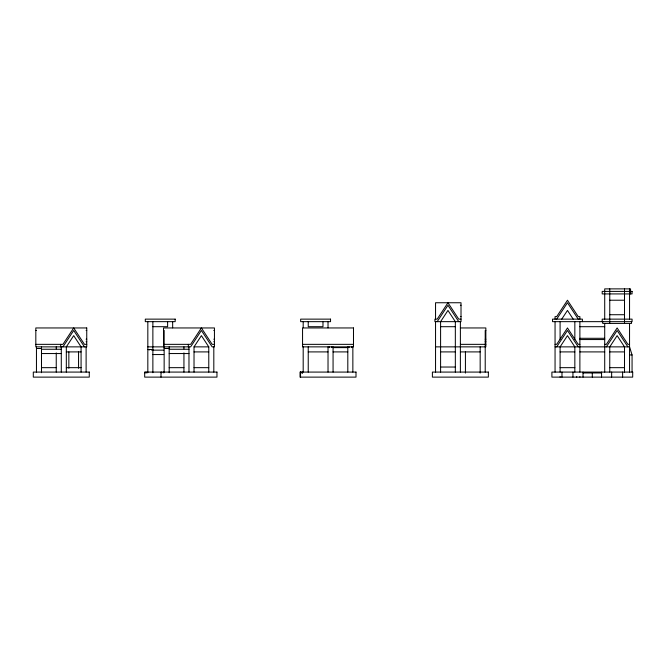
<?xml version="1.0" encoding="UTF-8"?>
<svg xmlns="http://www.w3.org/2000/svg" width="666" height="666" viewBox="0 0 666 666"><rect width="100%" height="100%" fill="white"/><g stroke="black" fill="none" stroke-linecap="round" stroke-linejoin="round"><path stroke-width="1" d="M62.937 346.869L73.701 330.478L84.465 346.869M194.022 372.078L194.022 346.869L201.398 335.639L208.774 346.869L208.774 372.078M437.204 321.653L447.96 305.269L458.724 321.653M556.701 319.131L567.465 302.747L578.23 319.131M561.746 319.131L567.465 310.423L573.185 319.131M556.701 346.869L567.465 330.478L578.23 346.869M606.368 346.869L617.132 330.478L627.896 346.869M609.756 300.224L624.508 300.224M460.381 305.269L461.014 305.269M609.756 314.718L624.508 314.718M460.381 316.5L461.014 316.5M461.014 319.131L458.724 319.131L447.96 302.747L437.204 319.131L434.915 319.131L434.915 321.653L461.014 321.653L461.014 302.747L435.547 302.747L435.547 319.663M152.872 326.698L167.624 326.698L167.624 321.653M440.592 326.698L455.336 326.698M579.886 326.698L604.711 326.698M460.381 327.955L485.847 327.955L485.847 346.869L435.547 346.869M35.822 330.478L36.455 330.478M86.114 330.478L86.746 330.478M163.52 330.478L164.144 330.478L164.144 372.71M213.811 330.478L214.444 330.478M485.847 330.478L485.214 330.478L485.214 372.078M579.886 338.295L604.711 338.295M86.114 339.185L86.746 339.185M213.811 339.185L214.444 339.185M485.214 339.185L485.847 339.185M579.886 339.552L604.711 339.552M86.114 341.708L86.746 341.708M213.811 341.708L214.444 341.708M485.214 341.708L485.847 341.708M35.822 344.347L62.937 344.347L73.701 327.955L84.465 344.347L86.746 344.347M163.52 344.347L190.634 344.347L201.398 327.955L212.154 344.347L214.444 344.347M302.555 344.347L353.488 344.347M460.381 344.347L485.847 344.347M555.053 344.347L556.701 344.347L567.465 327.955L578.23 344.347L579.886 344.347M604.711 344.347L606.368 344.347L617.132 327.955L627.896 344.347L629.545 344.347M147.827 346.869L190.634 346.869L201.398 330.478L212.154 346.869L214.444 346.869L214.444 327.955L163.52 327.955L163.52 346.869M194.022 346.869L208.774 346.869M555.053 346.869L629.545 346.869L632.067 354.936L632.067 372.078M333.067 347.619L347.81 347.619M36.455 348.501L41.492 348.501M164.144 348.501L169.189 348.501M41.492 349.259L61.289 349.259M169.189 349.259L188.977 349.259M147.827 349.517L152.872 349.517M152.872 350.141L163.761 350.141M66.325 351.906L81.077 351.906M194.022 351.906L208.774 351.906M308.233 351.906L328.022 351.906M333.067 351.906L347.81 351.906M440.592 351.906L455.336 351.906M460.381 351.906L480.169 351.906M560.089 351.906L574.841 351.906M579.886 351.906L604.711 351.906M609.756 351.906L624.508 351.906M41.492 353.546L61.289 353.546M169.189 353.546L188.977 353.546M152.872 354.553L163.761 354.553M629.545 354.936L632.067 354.936M440.592 367.033L455.336 367.033M41.492 367.665L56.244 367.665M66.325 367.665L81.077 367.665M169.189 367.665L183.941 367.665M194.022 367.665L208.774 367.665M560.089 367.665L574.841 367.665M609.756 367.665L624.508 367.665M583.033 372.96L601.565 372.96M631.526 321.653L631.526 323.418L602.738 323.418L602.738 321.653M630.56 293.922L630.56 288.877L604.711 288.877L604.711 319.131M629.545 288.877L629.545 319.131M629.545 323.668L629.545 372.078M624.508 288.877L624.508 323.418M624.508 372.078L624.508 346.869L617.132 335.639L609.756 346.869L609.756 372.078M622.618 372.078L622.618 377.123M611.646 372.078L611.646 377.123M609.756 288.877L609.756 323.418M604.711 323.668L604.711 372.078M602.197 321.653L602.197 319.131L632.067 319.131L632.067 321.653L552.53 321.653L552.53 319.131L582.4 319.131L582.4 321.653M601.565 372.078L601.565 377.123M592.299 372.96L592.299 377.123M583.033 372.078L583.033 377.123M579.886 319.131L579.886 316.616L578.23 316.616L567.465 300.224L556.701 316.616L555.053 316.616L555.053 319.131M579.886 321.653L579.886 372.078M579.886 376.615L579.886 377.123M576.731 376.615L576.731 377.123M574.841 321.653L574.841 339.185M574.841 372.078L574.841 346.869L567.465 335.639L560.089 346.869L560.089 372.078M572.951 372.078L572.951 377.123M561.979 372.078L561.979 377.123M560.089 321.653L560.089 339.185M560.089 376.615L560.089 377.123M555.053 321.653L555.053 372.078M480.169 346.869L480.169 373.085M465.426 351.906L465.426 373.085M460.381 321.653L460.381 372.078M455.336 372.078L455.336 321.653L447.96 310.423L440.592 321.653L440.592 372.078M435.547 321.653L435.547 372.078M352.855 346.869L352.855 372.078M351.59 346.869L351.59 347.619M349.076 346.869L349.076 347.619M347.81 346.869L347.81 372.078M333.067 346.869L333.067 372.078M331.801 346.869L331.801 347.619M329.279 346.869L329.279 347.619M328.022 321.653L328.022 327.847M328.022 346.869L328.022 372.078M322.977 321.653L322.977 326.698L308.233 326.698L308.233 321.653M308.233 346.869L308.233 372.078M303.188 321.653L303.188 327.705M303.188 346.869L303.188 372.078M302.431 372.078L302.431 373.085M302.181 372.078L302.181 373.085M300.915 372.078L300.915 373.085M300.791 372.078L300.791 372.835M300.541 372.078L300.541 377.123M213.811 346.869L213.811 372.078M188.977 346.869L188.977 372.078M188.353 344.347L188.353 346.869M183.941 346.869L183.941 348.884M183.941 352.897L183.941 372.078M172.661 321.653L172.661 327.847M169.189 346.869L169.189 372.71M163.52 372.078L163.52 372.835M161.755 372.078L161.755 372.835M160.997 372.078L160.997 377.123M152.872 321.653L152.872 372.71M151.615 349.517L151.615 350.141M149.092 349.517L149.092 350.141M147.827 321.653L147.827 372.71M146.82 372.078L146.82 373.085M145.18 372.078L145.18 373.085M86.114 346.869L86.114 372.078M81.077 372.078L81.077 346.869L73.701 335.639L66.325 346.869L66.325 372.078M78.555 351.906L78.555 368.256M68.848 351.906L68.848 368.256M61.289 346.869L61.289 372.078M60.656 344.347L60.656 346.869M56.244 346.869L56.244 348.884M56.244 352.897L56.244 372.078M41.492 346.869L41.492 372.71M36.455 346.869L36.455 372.078M632.067 291.4L602.197 291.4L602.197 293.922L632.067 293.922L632.067 291.4M175.183 319.131L145.305 319.131L145.305 321.653L175.183 321.653L175.183 319.131M330.544 319.131L300.666 319.131L300.666 321.653L330.544 321.653L330.544 319.131M86.746 327.955L35.822 327.955L35.822 346.869L86.746 346.869L86.746 327.955M353.488 327.955L302.555 327.955L302.555 346.869L353.488 346.869L353.488 327.955M89.269 372.078L33.3 372.078L33.3 377.123L89.269 377.123L89.269 372.078M216.966 372.078L144.68 372.078L144.68 377.123L216.966 377.123L216.966 372.078M356.002 372.078L300.033 372.078L300.033 377.123L356.002 377.123L356.002 372.078M488.361 372.078L432.392 372.078L432.392 377.123L488.361 377.123L488.361 372.078M632.7 372.078L551.898 372.078L551.898 377.123L632.7 377.123L632.7 372.078"/></g></svg>
